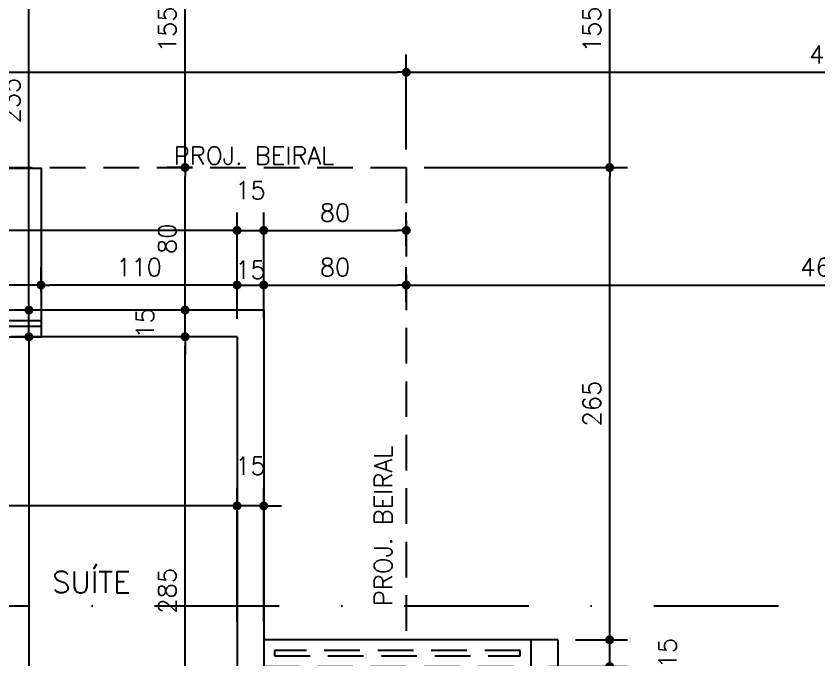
# Model space of a CAD drawing. Header units: inches. Extents: x 580771 to 672494, y 7715997 to 7829530.
# Drawn here: x 655703.7 to 656153.8, y 7723561.9 to 7723922.6 of the extents above; entities that cross this region are included whole.
import ezdxf

# ---------------------------------------------------------------- set-up
doc = ezdxf.new("R2010")
doc.units = ezdxf.units.IN
doc.header["$MEASUREMENT"] = 0
doc.header["$PDMODE"] = 2
doc.linetypes.add('DASHDOTX2', pattern=[2, 1, -0.5, 0, -0.5])
doc.linetypes.add('DASHED2', pattern=[0.375, 0.25, -0.125])
for name, color, linetype in [('04', 4, 'Continuous'), ('1-ARQ-2', 2, 'Continuous'), ('1-ARQ-A', 1, 'Continuous'), ('Layer1', 1, 'Continuous'), ('Layer3', 3, 'Continuous'), ('NIVEL', 2, 'Continuous'), ('parede', 6, 'Continuous')]:
    doc.layers.add(name, color=color, linetype=linetype)
doc.styles.add('R80E50', font='romans.shx', dxfattribs={"height": 10})
doc.styles.add('ROMANS', font='romans', dxfattribs={"height": 0.2})
doc.dimstyles.new('ARQ50', dxfattribs={"dimscale": 50, "dimtxt": 10, "dimasz": 0.1, "dimexe": 0.2, "dimexo": 0.2, "dimgap": 0.1, "dimtad": 1, "dimdec": 0, "dimzin": 12, "dimdsep": 46, "dimtxsty": 'R80E50', "dimblk1": 'DOT', "dimblk2": 'DOT', "dimsah": 1, "dimcen": 0.4, "dimclrd": 15, "dimclre": 15, "dimclrt": 3, "dimadec": 0, "dimazin": 0, "dimtfac": 1, "dimtdec": 0, "dimtmove": 2, "dimatfit": 3, "dimldrblk": 'DOT', "dimfxl": 0.2, "dimtolj": 1, "dimtzin": 12, "dimarcsym": 0})

# ---------------------------------------------------------------- blocks, each defined once
blk = doc.blocks.new('_DOT')
at = {"color": 0, "linetype": 'ByBlock'}
blk.add_line((-0.5, 0), (-1, 0), dxfattribs=at)
at = {"color": 0, "linetype": 'ByBlock', "const_width": 0.5}
blk.add_lwpolyline([(-0.25, 0, 1), (0.25, 0, 1)], format="xyb", close=True, dxfattribs=at)
blk = doc.blocks.new('*D926')
at = {"layer": 'Defpoints', "color": 0, "transparency": 16777216}
for p in [(655922.74, 7723891.08), (654192.74, 7723837.68), (655922.74, 7723837.68)]:
    blk.add_point(p, dxfattribs=at)
at = {"layer": 'NIVEL', "color": 15, "lineweight": -2, "transparency": 16777216}
for p, q in [((654192.74, 7723847.68), (654192.74, 7723901.08)), ((655922.74, 7723847.68), (655922.74, 7723901.08)), ((654197.74, 7723891.08), (655917.74, 7723891.08))]:
    blk.add_line(p, q, dxfattribs=at)
at = {"layer": 'NIVEL', "color": 15, "lineweight": -2, "transparency": 16777216, "xscale": 5, "yscale": 5, "zscale": 5, "rotation": 180}
blk.add_blockref('_DOT', (654192.74, 7723891.08), dxfattribs=at)
at = {"layer": 'NIVEL', "color": 15, "lineweight": -2, "transparency": 16777216, "xscale": 5, "yscale": 5, "zscale": 5}
blk.add_blockref('_DOT', (655922.74, 7723891.08), dxfattribs=at)
at = {"layer": 'NIVEL', "color": 3, "transparency": 16777216, "insert": (655057.74, 7723901.08), "char_height": 10, "attachment_point": 5, "style": 'R80E50'}
blk.add_mtext('\\A1;1730', dxfattribs=at)
blk = doc.blocks.new('*D927')
at = {"layer": 'Defpoints', "color": 0, "transparency": 16777216}
for p in [(655842.74, 7723771.72), (655827.74, 7723742.68), (655842.74, 7723742.68)]:
    blk.add_point(p, dxfattribs=at)
at = {"layer": 'NIVEL', "color": 15, "lineweight": -2, "transparency": 16777216}
for p, q in [((655827.74, 7723752.68), (655827.74, 7723781.72)), ((655842.74, 7723752.68), (655842.74, 7723781.72)), ((655822.74, 7723771.72), (655817.74, 7723771.72)), ((655827.74, 7723771.72), (655842.74, 7723771.72)), ((655847.74, 7723771.72), (655852.74, 7723771.72))]:
    blk.add_line(p, q, dxfattribs=at)
at = {"layer": 'NIVEL', "color": 15, "lineweight": -2, "transparency": 16777216, "xscale": 5, "yscale": 5, "zscale": 5}
blk.add_blockref('_DOT', (655827.74, 7723771.72), dxfattribs=at)
at = {"layer": 'NIVEL', "color": 15, "lineweight": -2, "transparency": 16777216, "xscale": 5, "yscale": 5, "zscale": 5, "rotation": 180}
blk.add_blockref('_DOT', (655842.74, 7723771.72), dxfattribs=at)
at = {"layer": 'NIVEL', "color": 3, "transparency": 16777216, "insert": (655835.24, 7723780.25), "char_height": 10, "attachment_point": 5, "style": 'R80E50'}
blk.add_mtext('\\A1;15', dxfattribs=at)
blk = doc.blocks.new('*D928')
at = {"layer": 'Defpoints', "color": 0, "transparency": 16777216}
for p in [(655717.74, 7723771.72), (655717.74, 7723757.68), (655827.74, 7723742.68)]:
    blk.add_point(p, dxfattribs=at)
at = {"layer": 'NIVEL', "color": 15, "lineweight": -2, "transparency": 16777216}
for p, q in [((655717.74, 7723767.68), (655717.74, 7723781.72)), ((655827.74, 7723752.68), (655827.74, 7723781.72)), ((655822.74, 7723771.72), (655722.74, 7723771.72))]:
    blk.add_line(p, q, dxfattribs=at)
at = {"layer": 'NIVEL', "color": 15, "lineweight": -2, "transparency": 16777216, "xscale": 5, "yscale": 5, "zscale": 5, "rotation": 180}
blk.add_blockref('_DOT', (655717.74, 7723771.72), dxfattribs=at)
at = {"layer": 'NIVEL', "color": 15, "lineweight": -2, "transparency": 16777216, "xscale": 5, "yscale": 5, "zscale": 5}
blk.add_blockref('_DOT', (655827.74, 7723771.72), dxfattribs=at)
at = {"layer": 'NIVEL', "color": 3, "transparency": 16777216, "insert": (655772.74, 7723781.72), "char_height": 10, "attachment_point": 5, "style": 'R80E50'}
blk.add_mtext('\\A1;110', dxfattribs=at)
blk = doc.blocks.new('*D929')
at = {"layer": 'Defpoints', "color": 0, "transparency": 16777216}
for p in [(655537.74, 7723771.72), (655537.74, 7723757.68), (655717.74, 7723757.68)]:
    blk.add_point(p, dxfattribs=at)
at = {"layer": 'NIVEL', "color": 15, "lineweight": -2, "transparency": 16777216}
for p, q in [((655537.74, 7723767.68), (655537.74, 7723781.72)), ((655717.74, 7723767.68), (655717.74, 7723781.72)), ((655712.74, 7723771.72), (655542.74, 7723771.72))]:
    blk.add_line(p, q, dxfattribs=at)
at = {"layer": 'NIVEL', "color": 15, "lineweight": -2, "transparency": 16777216, "xscale": 5, "yscale": 5, "zscale": 5, "rotation": 180}
blk.add_blockref('_DOT', (655537.74, 7723771.72), dxfattribs=at)
at = {"layer": 'NIVEL', "color": 15, "lineweight": -2, "transparency": 16777216, "xscale": 5, "yscale": 5, "zscale": 5}
blk.add_blockref('_DOT', (655717.74, 7723771.72), dxfattribs=at)
at = {"layer": 'NIVEL', "color": 3, "transparency": 16777216, "insert": (655627.74, 7723781.72), "char_height": 10, "attachment_point": 5, "style": 'R80E50'}
blk.add_mtext('\\A1;180', dxfattribs=at)
blk = doc.blocks.new('*D949')
at = {"layer": 'Defpoints', "color": 0, "transparency": 16777216}
for p in [(655842.74, 7723802.37), (655827.74, 7723742.68), (655842.74, 7723742.68)]:
    blk.add_point(p, dxfattribs=at)
at = {"layer": 'NIVEL', "color": 15, "lineweight": -2, "transparency": 16777216}
for p, q in [((655827.74, 7723752.68), (655827.74, 7723812.37)), ((655842.74, 7723752.68), (655842.74, 7723812.37)), ((655822.74, 7723802.37), (655817.74, 7723802.37)), ((655827.74, 7723802.37), (655842.74, 7723802.37)), ((655847.74, 7723802.37), (655852.74, 7723802.37))]:
    blk.add_line(p, q, dxfattribs=at)
at = {"layer": 'NIVEL', "color": 15, "lineweight": -2, "transparency": 16777216, "xscale": 5, "yscale": 5, "zscale": 5}
blk.add_blockref('_DOT', (655827.74, 7723802.37), dxfattribs=at)
at = {"layer": 'NIVEL', "color": 15, "lineweight": -2, "transparency": 16777216, "xscale": 5, "yscale": 5, "zscale": 5, "rotation": 180}
blk.add_blockref('_DOT', (655842.74, 7723802.37), dxfattribs=at)
at = {"layer": 'NIVEL', "color": 3, "transparency": 16777216, "insert": (655835.24, 7723824.87), "char_height": 10, "attachment_point": 5, "style": 'R80E50'}
blk.add_mtext('\\A1;15', dxfattribs=at)
blk = doc.blocks.new('*D950')
at = {"layer": 'Defpoints', "color": 0, "transparency": 16777216}
for p in [(655477.74, 7723802.37), (655477.74, 7723742.68), (655827.74, 7723742.68)]:
    blk.add_point(p, dxfattribs=at)
at = {"layer": 'NIVEL', "color": 15, "lineweight": -2, "transparency": 16777216}
for p, q in [((655477.74, 7723752.68), (655477.74, 7723812.37)), ((655827.74, 7723752.68), (655827.74, 7723812.37)), ((655822.74, 7723802.37), (655482.74, 7723802.37))]:
    blk.add_line(p, q, dxfattribs=at)
at = {"layer": 'NIVEL', "color": 15, "lineweight": -2, "transparency": 16777216, "xscale": 5, "yscale": 5, "zscale": 5, "rotation": 180}
blk.add_blockref('_DOT', (655477.74, 7723802.37), dxfattribs=at)
at = {"layer": 'NIVEL', "color": 15, "lineweight": -2, "transparency": 16777216, "xscale": 5, "yscale": 5, "zscale": 5}
blk.add_blockref('_DOT', (655827.74, 7723802.37), dxfattribs=at)
at = {"layer": 'NIVEL', "color": 3, "transparency": 16777216, "insert": (655652.74, 7723812.37), "char_height": 10, "attachment_point": 5, "style": 'R80E50'}
blk.add_mtext('\\A1;350', dxfattribs=at)
blk = doc.blocks.new('*D974')
at = {"layer": 'Defpoints', "color": 0, "transparency": 16777216}
for p in [(656400.65, 7723891.08), (655922.74, 7723837.68), (656400.65, 7723788.97)]:
    blk.add_point(p, dxfattribs=at)
at = {"layer": 'NIVEL', "color": 15, "lineweight": -2, "transparency": 16777216}
for p, q in [((655922.74, 7723847.68), (655922.74, 7723901.08)), ((656400.65, 7723798.97), (656400.65, 7723901.08)), ((655927.74, 7723891.08), (656395.65, 7723891.08))]:
    blk.add_line(p, q, dxfattribs=at)
at = {"layer": 'NIVEL', "color": 15, "lineweight": -2, "transparency": 16777216, "xscale": 5, "yscale": 5, "zscale": 5, "rotation": 180}
blk.add_blockref('_DOT', (655922.74, 7723891.08), dxfattribs=at)
at = {"layer": 'NIVEL', "color": 15, "lineweight": -2, "transparency": 16777216, "xscale": 5, "yscale": 5, "zscale": 5}
blk.add_blockref('_DOT', (656400.65, 7723891.08), dxfattribs=at)
at = {"layer": 'NIVEL', "color": 3, "transparency": 16777216, "insert": (656161.7, 7723901.08), "char_height": 10, "attachment_point": 5, "style": 'R80E50'}
blk.add_mtext('\\A1;478', dxfattribs=at)
blk = doc.blocks.new('*D975')
at = {"layer": 'Defpoints', "color": 0, "transparency": 16777216}
for p in [(655922.74, 7723802.37), (655922.74, 7723783.67), (655842.74, 7723742.68)]:
    blk.add_point(p, dxfattribs=at)
at = {"layer": 'NIVEL', "color": 15, "lineweight": -2, "transparency": 16777216}
for p, q in [((655842.74, 7723752.68), (655842.74, 7723812.37)), ((655922.74, 7723793.67), (655922.74, 7723812.37)), ((655847.74, 7723802.37), (655917.74, 7723802.37))]:
    blk.add_line(p, q, dxfattribs=at)
at = {"layer": 'NIVEL', "color": 15, "lineweight": -2, "transparency": 16777216, "xscale": 5, "yscale": 5, "zscale": 5, "rotation": 180}
blk.add_blockref('_DOT', (655842.74, 7723802.37), dxfattribs=at)
at = {"layer": 'NIVEL', "color": 15, "lineweight": -2, "transparency": 16777216, "xscale": 5, "yscale": 5, "zscale": 5}
blk.add_blockref('_DOT', (655922.74, 7723802.37), dxfattribs=at)
at = {"layer": 'NIVEL', "color": 3, "transparency": 16777216, "insert": (655882.74, 7723812.37), "char_height": 10, "attachment_point": 5, "style": 'R80E50'}
blk.add_mtext('\\A1;80', dxfattribs=at)
blk = doc.blocks.new('*D976')
at = {"layer": 'Defpoints', "color": 0, "transparency": 16777216}
for p in [(655922.74, 7723771.72), (655922.74, 7723752.36), (655842.74, 7723742.68)]:
    blk.add_point(p, dxfattribs=at)
at = {"layer": 'NIVEL', "color": 15, "lineweight": -2, "transparency": 16777216}
for p, q in [((655842.74, 7723752.68), (655842.74, 7723781.72)), ((655922.74, 7723762.36), (655922.74, 7723781.72)), ((655847.74, 7723771.72), (655917.74, 7723771.72))]:
    blk.add_line(p, q, dxfattribs=at)
at = {"layer": 'NIVEL', "color": 15, "lineweight": -2, "transparency": 16777216, "xscale": 5, "yscale": 5, "zscale": 5, "rotation": 180}
blk.add_blockref('_DOT', (655842.74, 7723771.72), dxfattribs=at)
at = {"layer": 'NIVEL', "color": 15, "lineweight": -2, "transparency": 16777216, "xscale": 5, "yscale": 5, "zscale": 5}
blk.add_blockref('_DOT', (655922.74, 7723771.72), dxfattribs=at)
at = {"layer": 'NIVEL', "color": 3, "transparency": 16777216, "insert": (655882.74, 7723781.72), "char_height": 10, "attachment_point": 5, "style": 'R80E50'}
blk.add_mtext('\\A1;80', dxfattribs=at)
blk = doc.blocks.new('*D977')
at = {"layer": 'Defpoints', "color": 0, "transparency": 16777216}
for p in [(656390.76, 7723771.72), (656390.76, 7723761.74), (655922.74, 7723752.36)]:
    blk.add_point(p, dxfattribs=at)
at = {"layer": 'NIVEL', "color": 15, "lineweight": -2, "transparency": 16777216}
for p, q in [((655922.74, 7723762.36), (655922.74, 7723781.72)), ((656390.76, 7723771.74), (656390.76, 7723781.72)), ((655927.74, 7723771.72), (656385.76, 7723771.72))]:
    blk.add_line(p, q, dxfattribs=at)
at = {"layer": 'NIVEL', "color": 15, "lineweight": -2, "transparency": 16777216, "xscale": 5, "yscale": 5, "zscale": 5, "rotation": 180}
blk.add_blockref('_DOT', (655922.74, 7723771.72), dxfattribs=at)
at = {"layer": 'NIVEL', "color": 15, "lineweight": -2, "transparency": 16777216, "xscale": 5, "yscale": 5, "zscale": 5}
blk.add_blockref('_DOT', (656390.76, 7723771.72), dxfattribs=at)
at = {"layer": 'NIVEL', "color": 3, "transparency": 16777216, "insert": (656156.75, 7723781.72), "char_height": 10, "attachment_point": 5, "style": 'R80E50'}
blk.add_mtext('\\A1;468', dxfattribs=at)
blk = doc.blocks.new('*D843')
at = {"layer": 'Defpoints', "color": 0, "transparency": 16777216}
for p in [(656007.74, 7723572.68), (656036.9, 7723572.68), (655992.74, 7723557.68)]:
    blk.add_point(p, dxfattribs=at)
at = {"layer": 'NIVEL', "color": 15, "lineweight": -2, "transparency": 16777216}
for p, q in [((656036.9, 7723577.68), (656036.9, 7723582.68)), ((656017.74, 7723572.68), (656046.9, 7723572.68)), ((656036.9, 7723557.68), (656036.9, 7723572.68)), ((656002.74, 7723557.68), (656046.9, 7723557.68)), ((656036.9, 7723552.68), (656036.9, 7723547.68))]:
    blk.add_line(p, q, dxfattribs=at)
at = {"layer": 'NIVEL', "color": 15, "lineweight": -2, "transparency": 16777216, "xscale": 5, "yscale": 5, "zscale": 5}
for p, rotation in [((656036.9, 7723572.68), 270), ((656036.9, 7723557.68), 90)]:
    blk.add_blockref('_DOT', p, dxfattribs=dict(at, rotation=rotation))
at = {"layer": 'NIVEL', "color": 3, "transparency": 16777216, "insert": (656069.4, 7723565.18), "char_height": 10, "attachment_point": 5, "rotation": 90, "style": 'R80E50'}
blk.add_mtext('\\A1;15', dxfattribs=at)
blk = doc.blocks.new('*D844')
at = {"layer": 'Defpoints', "color": 0, "transparency": 16777216}
for p in [(655922.74, 7723837.68), (656036.9, 7723837.68), (656007.74, 7723572.68)]:
    blk.add_point(p, dxfattribs=at)
at = {"layer": 'NIVEL', "color": 15, "lineweight": -2, "transparency": 16777216}
for p, q in [((655932.74, 7723837.68), (656046.9, 7723837.68)), ((656036.9, 7723577.68), (656036.9, 7723832.68)), ((656017.74, 7723572.68), (656046.9, 7723572.68))]:
    blk.add_line(p, q, dxfattribs=at)
at = {"layer": 'NIVEL', "color": 15, "lineweight": -2, "transparency": 16777216, "xscale": 5, "yscale": 5, "zscale": 5}
for p, rotation in [((656036.9, 7723837.68), 90), ((656036.9, 7723572.68), 270)]:
    blk.add_blockref('_DOT', p, dxfattribs=dict(at, rotation=rotation))
at = {"layer": 'NIVEL', "color": 3, "transparency": 16777216, "insert": (656026.9, 7723705.18), "char_height": 10, "attachment_point": 5, "rotation": 90, "style": 'R80E50'}
blk.add_mtext('\\A1;265', dxfattribs=at)
blk = doc.blocks.new('*D845')
at = {"layer": 'Defpoints', "color": 0, "transparency": 16777216}
for p in [(656021.73, 7723992.68), (656036.9, 7723992.68), (655922.74, 7723837.68)]:
    blk.add_point(p, dxfattribs=at)
at = {"layer": 'NIVEL', "color": 15, "lineweight": -2, "transparency": 16777216}
for p, q in [((656031.73, 7723992.68), (656046.9, 7723992.68)), ((656036.9, 7723842.68), (656036.9, 7723987.68)), ((655932.74, 7723837.68), (656046.9, 7723837.68))]:
    blk.add_line(p, q, dxfattribs=at)
at = {"layer": 'NIVEL', "color": 15, "lineweight": -2, "transparency": 16777216, "xscale": 5, "yscale": 5, "zscale": 5}
for p, rotation in [((656036.9, 7723992.68), 90), ((656036.9, 7723837.68), 270)]:
    blk.add_blockref('_DOT', p, dxfattribs=dict(at, rotation=rotation))
at = {"layer": 'NIVEL', "color": 3, "transparency": 16777216, "insert": (656026.9, 7723915.18), "char_height": 10, "attachment_point": 5, "rotation": 90, "style": 'R80E50'}
blk.add_mtext('\\A1;155', dxfattribs=at)
blk = doc.blocks.new('*D849')
at = {"layer": 'Defpoints', "color": 0, "transparency": 16777216}
for p in [(655798.58, 7723742.68), (655827.74, 7723742.68), (655827.74, 7723457.68)]:
    blk.add_point(p, dxfattribs=at)
at = {"layer": 'NIVEL', "color": 15, "lineweight": -2, "transparency": 16777216}
for p, q in [((655817.74, 7723742.68), (655788.58, 7723742.68)), ((655798.58, 7723462.68), (655798.58, 7723737.68)), ((655817.74, 7723457.68), (655788.58, 7723457.68))]:
    blk.add_line(p, q, dxfattribs=at)
at = {"layer": 'NIVEL', "color": 15, "lineweight": -2, "transparency": 16777216, "xscale": 5, "yscale": 5, "zscale": 5}
for p, rotation in [((655798.58, 7723742.68), 90), ((655798.58, 7723457.68), 270)]:
    blk.add_blockref('_DOT', p, dxfattribs=dict(at, rotation=rotation))
at = {"layer": 'NIVEL', "color": 3, "transparency": 16777216, "insert": (655788.58, 7723600.18), "char_height": 10, "attachment_point": 5, "rotation": 90, "style": 'R80E50'}
blk.add_mtext('\\A1;285', dxfattribs=at)
blk = doc.blocks.new('*D850')
at = {"layer": 'Defpoints', "color": 0, "transparency": 16777216}
for p in [(655798.58, 7723757.68), (655827.74, 7723757.68), (655827.74, 7723742.68)]:
    blk.add_point(p, dxfattribs=at)
at = {"layer": 'NIVEL', "color": 15, "lineweight": -2, "transparency": 16777216}
for p, q in [((655798.58, 7723762.68), (655798.58, 7723767.68)), ((655817.74, 7723757.68), (655788.58, 7723757.68)), ((655798.58, 7723742.68), (655798.58, 7723757.68)), ((655817.74, 7723742.68), (655788.58, 7723742.68)), ((655798.58, 7723737.68), (655798.58, 7723732.68))]:
    blk.add_line(p, q, dxfattribs=at)
at = {"layer": 'NIVEL', "color": 15, "lineweight": -2, "transparency": 16777216, "xscale": 5, "yscale": 5, "zscale": 5}
for p, rotation in [((655798.58, 7723757.68), 270), ((655798.58, 7723742.68), 90)]:
    blk.add_blockref('_DOT', p, dxfattribs=dict(at, rotation=rotation))
at = {"layer": 'NIVEL', "color": 3, "transparency": 16777216, "insert": (655776.08, 7723750.18), "char_height": 10, "attachment_point": 5, "rotation": 90, "style": 'R80E50'}
blk.add_mtext('\\A1;15', dxfattribs=at)
blk = doc.blocks.new('*D851')
at = {"layer": 'Defpoints', "color": 0, "transparency": 16777216}
for p in [(655798.58, 7723837.68), (655812.77, 7723837.68), (655827.74, 7723757.68)]:
    blk.add_point(p, dxfattribs=at)
at = {"layer": 'NIVEL', "color": 15, "lineweight": -2, "transparency": 16777216}
for p, q in [((655802.77, 7723837.68), (655788.58, 7723837.68)), ((655798.58, 7723762.68), (655798.58, 7723832.68)), ((655817.74, 7723757.68), (655788.58, 7723757.68))]:
    blk.add_line(p, q, dxfattribs=at)
at = {"layer": 'NIVEL', "color": 15, "lineweight": -2, "transparency": 16777216, "xscale": 5, "yscale": 5, "zscale": 5}
for p, rotation in [((655798.58, 7723837.68), 90), ((655798.58, 7723757.68), 270)]:
    blk.add_blockref('_DOT', p, dxfattribs=dict(at, rotation=rotation))
at = {"layer": 'NIVEL', "color": 3, "transparency": 16777216, "insert": (655788.58, 7723797.68), "char_height": 10, "attachment_point": 5, "rotation": 90, "style": 'R80E50'}
blk.add_mtext('\\A1;80', dxfattribs=at)
blk = doc.blocks.new('*D852')
at = {"layer": 'Defpoints', "color": 0, "transparency": 16777216}
for p in [(655798.58, 7723992.68), (655812.77, 7723992.68), (655812.77, 7723837.68)]:
    blk.add_point(p, dxfattribs=at)
at = {"layer": 'NIVEL', "color": 15, "lineweight": -2, "transparency": 16777216}
for p, q in [((655802.77, 7723992.68), (655788.58, 7723992.68)), ((655798.58, 7723842.68), (655798.58, 7723987.68)), ((655802.77, 7723837.68), (655788.58, 7723837.68))]:
    blk.add_line(p, q, dxfattribs=at)
at = {"layer": 'NIVEL', "color": 15, "lineweight": -2, "transparency": 16777216, "xscale": 5, "yscale": 5, "zscale": 5}
for p, rotation in [((655798.58, 7723992.68), 90), ((655798.58, 7723837.68), 270)]:
    blk.add_blockref('_DOT', p, dxfattribs=dict(at, rotation=rotation))
at = {"layer": 'NIVEL', "color": 3, "transparency": 16777216, "insert": (655788.58, 7723915.18), "char_height": 10, "attachment_point": 5, "rotation": 90, "style": 'R80E50'}
blk.add_mtext('\\A1;155', dxfattribs=at)
blk = doc.blocks.new('*D854')
at = {"layer": 'Defpoints', "color": 0, "transparency": 16777216}
for p in [(655827.74, 7723742.68), (655710.96, 7723307.68), (655827.74, 7723307.68)]:
    blk.add_point(p, dxfattribs=at)
at = {"layer": 'NIVEL', "color": 15, "lineweight": -2, "transparency": 16777216}
for p, q in [((655817.74, 7723742.68), (655700.96, 7723742.68)), ((655710.96, 7723737.68), (655710.96, 7723312.68)), ((655817.74, 7723307.68), (655700.96, 7723307.68))]:
    blk.add_line(p, q, dxfattribs=at)
at = {"layer": 'NIVEL', "color": 15, "lineweight": -2, "transparency": 16777216, "xscale": 5, "yscale": 5, "zscale": 5}
for p, rotation in [((655710.96, 7723742.68), 90), ((655710.96, 7723307.68), 270)]:
    blk.add_blockref('_DOT', p, dxfattribs=dict(at, rotation=rotation))
at = {"layer": 'NIVEL', "color": 3, "transparency": 16777216, "insert": (655700.96, 7723525.18), "char_height": 10, "attachment_point": 5, "rotation": 90, "style": 'R80E50'}
blk.add_mtext('\\A1;435', dxfattribs=at)
blk = doc.blocks.new('*D856')
at = {"layer": 'Defpoints', "color": 0, "transparency": 16777216}
for p in [(655710.96, 7723757.68), (655717.74, 7723757.68), (655827.74, 7723742.68)]:
    blk.add_point(p, dxfattribs=at)
at = {"layer": 'NIVEL', "color": 15, "lineweight": -2, "transparency": 16777216}
for p, q in [((655710.96, 7723762.68), (655710.96, 7723767.68)), ((655707.74, 7723757.68), (655700.96, 7723757.68)), ((655710.96, 7723742.68), (655710.96, 7723757.68)), ((655817.74, 7723742.68), (655700.96, 7723742.68)), ((655710.96, 7723737.68), (655710.96, 7723732.68))]:
    blk.add_line(p, q, dxfattribs=at)
at = {"layer": 'NIVEL', "color": 15, "lineweight": -2, "transparency": 16777216, "xscale": 5, "yscale": 5, "zscale": 5}
for p, rotation in [((655710.96, 7723757.68), 270), ((655710.96, 7723742.68), 90)]:
    blk.add_blockref('_DOT', p, dxfattribs=dict(at, rotation=rotation))
at = {"layer": 'NIVEL', "color": 3, "transparency": 16777216, "insert": (655688.46, 7723750.18), "char_height": 10, "attachment_point": 5, "rotation": 90, "style": 'R80E50'}
blk.add_mtext('\\A1;15', dxfattribs=at)
blk = doc.blocks.new('*D857')
at = {"layer": 'Defpoints', "color": 0, "transparency": 16777216}
for p in [(655710.96, 7723992.68), (655717.74, 7723992.68), (655717.74, 7723757.68)]:
    blk.add_point(p, dxfattribs=at)
at = {"layer": 'NIVEL', "color": 15, "lineweight": -2, "transparency": 16777216}
for p, q in [((655707.74, 7723992.68), (655700.96, 7723992.68)), ((655710.96, 7723762.68), (655710.96, 7723987.68)), ((655707.74, 7723757.68), (655700.96, 7723757.68))]:
    blk.add_line(p, q, dxfattribs=at)
at = {"layer": 'NIVEL', "color": 15, "lineweight": -2, "transparency": 16777216, "xscale": 5, "yscale": 5, "zscale": 5}
for p, rotation in [((655710.96, 7723992.68), 90), ((655710.96, 7723757.68), 270)]:
    blk.add_blockref('_DOT', p, dxfattribs=dict(at, rotation=rotation))
at = {"layer": 'NIVEL', "color": 3, "transparency": 16777216, "insert": (655700.96, 7723875.18), "char_height": 10, "attachment_point": 5, "rotation": 90, "style": 'R80E50'}
blk.add_mtext('\\A1;235', dxfattribs=at)
blk = doc.blocks.new('*D613')
at = {"layer": 'Defpoints', "color": 0, "transparency": 16777216}
for p in [(655827.74, 7723647.78), (655827.74, 7723572.68), (655842.74, 7723572.68)]:
    blk.add_point(p, dxfattribs=at)
at = {"layer": 'NIVEL', "color": 15, "lineweight": -2, "transparency": 16777216}
for p, q in [((655827.74, 7723582.68), (655827.74, 7723657.78)), ((655842.74, 7723582.68), (655842.74, 7723657.78)), ((655822.74, 7723647.78), (655817.74, 7723647.78)), ((655842.74, 7723647.78), (655827.74, 7723647.78)), ((655847.74, 7723647.78), (655852.74, 7723647.78))]:
    blk.add_line(p, q, dxfattribs=at)
at = {"layer": 'NIVEL', "color": 15, "lineweight": -2, "transparency": 16777216, "xscale": 5, "yscale": 5, "zscale": 5}
blk.add_blockref('_DOT', (655827.74, 7723647.78), dxfattribs=at)
at = {"layer": 'NIVEL', "color": 15, "lineweight": -2, "transparency": 16777216, "xscale": 5, "yscale": 5, "zscale": 5, "rotation": 180}
blk.add_blockref('_DOT', (655842.74, 7723647.78), dxfattribs=at)
at = {"layer": 'NIVEL', "color": 3, "transparency": 16777216, "insert": (655835.24, 7723670.28), "char_height": 10, "attachment_point": 5, "style": 'R80E50'}
blk.add_mtext('\\A1;15', dxfattribs=at)
blk = doc.blocks.new('*D614')
at = {"layer": 'Defpoints', "color": 0, "transparency": 16777216}
for p in [(655477.74, 7723647.78), (655477.74, 7723647.78), (655827.74, 7723572.68)]:
    blk.add_point(p, dxfattribs=at)
at = {"layer": 'NIVEL', "color": 15, "lineweight": -2, "transparency": 16777216}
for p, q in [((655827.74, 7723582.68), (655827.74, 7723657.78)), ((655822.74, 7723647.78), (655482.74, 7723647.78)), ((655477.74, 7723637.78), (655477.74, 7723637.78))]:
    blk.add_line(p, q, dxfattribs=at)
at = {"layer": 'NIVEL', "color": 15, "lineweight": -2, "transparency": 16777216, "xscale": 5, "yscale": 5, "zscale": 5, "rotation": 180}
blk.add_blockref('_DOT', (655477.74, 7723647.78), dxfattribs=at)
at = {"layer": 'NIVEL', "color": 15, "lineweight": -2, "transparency": 16777216, "xscale": 5, "yscale": 5, "zscale": 5}
blk.add_blockref('_DOT', (655827.74, 7723647.78), dxfattribs=at)
at = {"layer": 'NIVEL', "color": 3, "transparency": 16777216, "insert": (655652.74, 7723657.78), "char_height": 10, "attachment_point": 5, "style": 'R80E50'}
blk.add_mtext('\\A1;350', dxfattribs=at)

msp = doc.modelspace()

# ---------------------------------------------------------------- linework, layer by layer
at = {"layer": '04', "linetype": 'DASHDOTX2', "ltscale": 70}
msp.add_line((651298.286, 7723591.715), (656538.548, 7723591.715), dxfattribs=at)
at = {"layer": '1-ARQ-2'}
for p, q in [((655717.741, 7723751.685), (655537.741, 7723751.685)), ((655537.741, 7723748.685), (655717.741, 7723748.685))]:
    msp.add_line(p, q, dxfattribs=at)
at = {"layer": '1-ARQ-A'}
for p, q in [((655717.741, 7723757.685), (655537.741, 7723757.685)), ((655537.741, 7723742.685), (655717.741, 7723742.685))]:
    msp.add_line(p, q, dxfattribs=at)
at = {"layer": 'Layer1', "linetype": 'DASHED2', "ltscale": 80}
for p, q in [((654192.741, 7723837.685), (655922.741, 7723837.685)), ((655922.741, 7723837.685), (655922.741, 7723572.685))]:
    msp.add_line(p, q, dxfattribs=at)
for points in [[(655842.741, 7723572.685), (655842.741, 7723557.685), (655992.741, 7723557.685), (655992.741, 7723572.685)], [(655848.741, 7723566.685), (655848.741, 7723563.685), (655986.741, 7723563.685), (655986.741, 7723566.685)]]:
    msp.add_lwpolyline(points, close=True, dxfattribs=at)
at = {"layer": 'NIVEL'}
msp.add_lwpolyline([(654527.741, 7723757.685), (654527.741, 7723837.374), (655717.741, 7723837.374), (655717.741, 7723757.685)], dxfattribs=at)
at = {"layer": 'parede'}
for p, q in [((655842.741, 7723757.685), (655717.741, 7723757.685)), ((655717.741, 7723757.685), (655717.741, 7723742.685)), ((655842.741, 7723757.685), (655842.741, 7723572.685)), ((655827.741, 7723742.685), (655717.741, 7723742.685)), ((655827.741, 7723742.685), (655827.741, 7723457.685)), ((656007.741, 7723572.685), (655842.741, 7723572.685)), ((656007.741, 7723572.685), (656007.741, 7723292.685))]:
    msp.add_line(p, q, dxfattribs=at)

# ---------------------------------------------------------------- texts
at = {"layer": 'Layer3', "style": 'R80E50'}
msp.add_text('SUÍTE ', height=12.1, dxfattribs=at).set_placement((655723.929, 7723598.98))
at = {"layer": 'NIVEL', "color": 2, "linetype": 'Continuous', "style": 'ROMANS'}
msp.add_text('PROJ. BEIRAL', height=10, dxfattribs=at).set_placement((655792.272, 7723839.338))
msp.add_text('PROJ. BEIRAL', height=10, rotation=90, dxfattribs=at).set_placement((655914.74, 7723591.497))

# ---------------------------------------------------------------- dimensions: what is measured, and where the dimension line sits
at = {"layer": 'NIVEL', "color": 4}
for base, p1, p2, picture, middle in [((655710.956, 7723992.685), (655717.741, 7723757.685), (655717.741, 7723992.685), '*D857', (655700.956, 7723875.185)), ((655798.58, 7723992.685), (655812.766, 7723837.685), (655812.766, 7723992.685), '*D852', (655788.58, 7723915.185)), ((656036.896, 7723992.685), (655922.741, 7723837.685), (656021.734, 7723992.685), '*D845', (656026.896, 7723915.185)), ((655798.58, 7723837.685), (655827.741, 7723757.685), (655812.766, 7723837.685), '*D851', (655788.58, 7723797.685)), ((656036.896, 7723837.685), (656007.741, 7723572.685), (655922.741, 7723837.685), '*D844', (656026.896, 7723705.185)), ((655710.956, 7723757.685), (655827.741, 7723742.685), (655717.741, 7723757.685), '*D856', (655688.456, 7723750.185)), ((655798.58, 7723757.685), (655827.741, 7723742.685), (655827.741, 7723757.685), '*D850', (655776.08, 7723750.185)), ((655710.956, 7723307.685), (655827.741, 7723742.685), (655827.741, 7723307.685), '*D854', (655700.956, 7723525.185)), ((655798.58, 7723742.685), (655827.741, 7723457.685), (655827.741, 7723742.685), '*D849', (655788.58, 7723600.185)), ((656036.896, 7723572.685), (655992.741, 7723557.685), (656007.741, 7723572.685), '*D843', (656069.396, 7723565.185))]:
    dim = msp.add_linear_dim(base=base, p1=p1, p2=p2, angle=90, dimstyle='ARQ50', dxfattribs=at)
    dim.commit()
    dim.dimension.update_dxf_attribs({"geometry": picture, "text_midpoint": middle})
for base, p1, p2, picture, middle in [((655922.741, 7723891.083), (654192.741, 7723837.685), (655922.741, 7723837.685), '*D926', (655057.741, 7723901.083)), ((656400.652, 7723891.083), (655922.741, 7723837.685), (656400.652, 7723788.968), '*D974', (656161.697, 7723901.083)), ((655842.741, 7723802.374), (655827.741, 7723742.685), (655842.741, 7723742.685), '*D949', (655835.241, 7723824.874)), ((655477.741, 7723802.374), (655827.741, 7723742.685), (655477.741, 7723742.685), '*D950', (655652.741, 7723812.374)), ((655922.741, 7723802.374), (655842.741, 7723742.685), (655922.741, 7723783.667), '*D975', (655882.741, 7723812.374)), ((655537.741, 7723771.72), (655717.741, 7723757.685), (655537.741, 7723757.685), '*D929', (655627.741, 7723781.72)), ((655717.741, 7723771.72), (655827.741, 7723742.685), (655717.741, 7723757.685), '*D928', (655772.741, 7723781.72)), ((655922.741, 7723771.72), (655842.741, 7723742.685), (655922.741, 7723752.36), '*D976', (655882.741, 7723781.72)), ((656390.761, 7723771.72), (655922.741, 7723752.36), (656390.761, 7723761.738), '*D977', (656156.751, 7723781.72))]:
    dim = msp.add_linear_dim(base=base, p1=p1, p2=p2, dimstyle='ARQ50', dxfattribs=at)
    dim.commit()
    dim.dimension.update_dxf_attribs({"geometry": picture, "text_midpoint": middle})
dim = msp.add_linear_dim(base=(655842.741, 7723771.72), p1=(655827.741, 7723742.685), p2=(655842.741, 7723742.685), dimstyle='ARQ50', dxfattribs=at)
dim.commit()
dim.dimension.update_dxf_attribs({"geometry": '*D927', "text_midpoint": (655835.241, 7723780.251), "dimtype": 160})
at = {"layer": 'NIVEL'}
for base, p1, p2, picture, middle in [((655827.741, 7723647.78), (655842.741, 7723572.685), (655827.741, 7723572.685), '*D613', (655835.241, 7723670.28)), ((655477.741, 7723647.78), (655827.741, 7723572.685), (655477.741, 7723647.78), '*D614', (655652.741, 7723657.78))]:
    dim = msp.add_linear_dim(base=base, p1=p1, p2=p2, dimstyle='ARQ50', dxfattribs=at)
    dim.commit()
    dim.dimension.update_dxf_attribs({"geometry": picture, "text_midpoint": middle})

doc.saveas('drawing.dxf')
